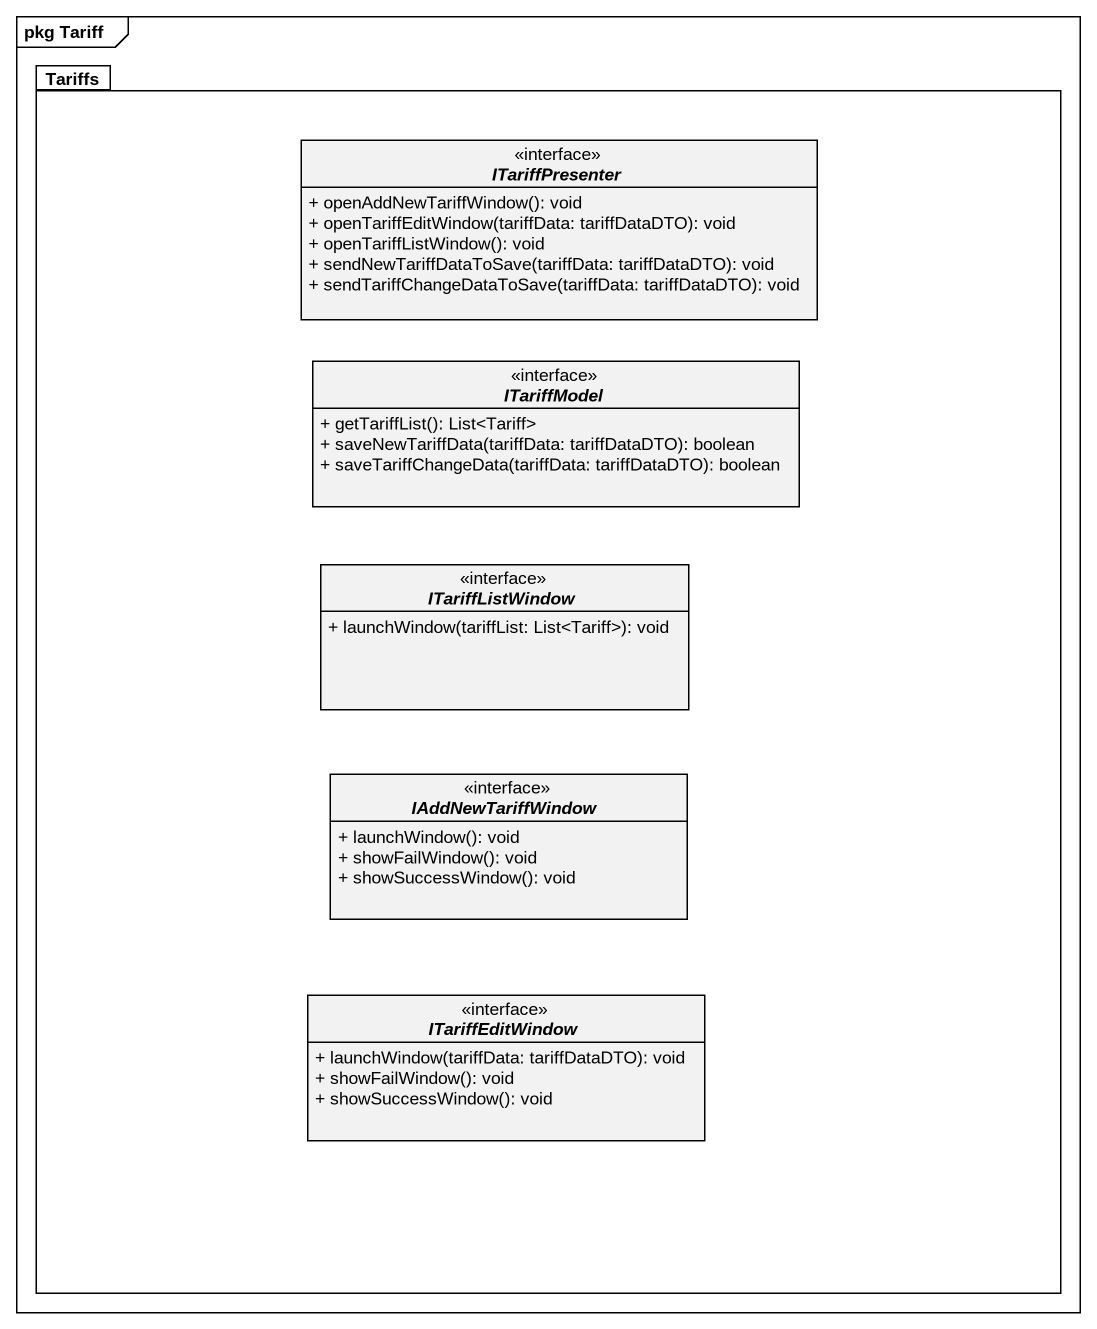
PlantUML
@startuml
mainframe pkg Tariff
hide circle
hide empty members
skinparam classAttributeIconSize 0
package Tariffs {
  interface ITariffPresenter {
    + openAddNewTariffWindow(): void
    + openTariffEditWindow(tariffData: tariffDataDTO): void
    + openTariffListWindow(): void
    + sendNewTariffDataToSave(tariffData: tariffDataDTO): void
    + sendTariffChangeDataToSave(tariffData: tariffDataDTO): void
  }
  interface ITariffModel {
    + getTariffList(): List<Tariff>
    + saveNewTariffData(tariffData: tariffDataDTO): boolean
    + saveTariffChangeData(tariffData: tariffDataDTO): boolean
  }
  interface ITariffListWindow {
    + launchWindow(tariffList: List<Tariff>): void
  }
  interface IAddNewTariffWindow {
    + launchWindow(): void
    + showFailWindow(): void
    + showSuccessWindow(): void
  }
  interface ITariffEditWindow {
    + launchWindow(tariffData: tariffDataDTO): void
    + showFailWindow(): void
    + showSuccessWindow(): void
  }
}
@enduml
